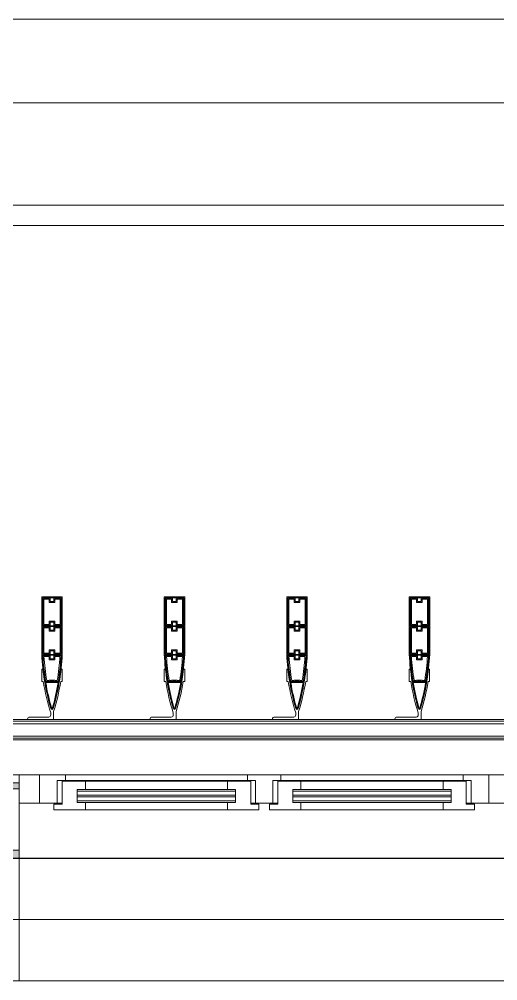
# Model space of a CAD drawing. Header units: millimetres. Extents: x 48966 to 155647, y -43515 to 26217.
# Drawn here: x 69032 to 70204, y 23567 to 25922 of the extents above; entities that cross this region are included whole.
import ezdxf

# ---------------------------------------------------------------- set-up
doc = ezdxf.new("R2010")
doc.units = ezdxf.units.MM
doc.linetypes.add('Осевые', pattern=[6350, 1270, -952.5, 3175, -952.5])
doc.linetypes.add('Сверху', pattern=[793.75, 476.25, -317.5])
for name, color, linetype, lineweight in [('Каркас_Импост', 7, 'Continuous', 9), ('Обобщенные модели', 7, 'Continuous', 9), ('Обобщенные модели-1', 7, 'Continuous', 18), ('Общие ребра', 7, 'Continuous', 9), ('Окна', 7, 'Continuous', 9), ('Окна-2', 7, 'Сверху', 9), ('Оси-2', 7, 'Осевые', 9), ('Остекление', 7, 'Continuous', 9), ('Перекрытия', 7, 'Continuous', 9), ('Стены', 7, 'Continuous', 9), ('Стены-1', 7, 'Continuous', 18), ('Штриховка разреза-1', 7, 'Continuous', 9)]:
    doc.layers.add(name, color=color, linetype=linetype, lineweight=lineweight)
doc.layers.add('Окна-1', color=7, linetype='Continuous', lineweight=9, true_color=0x804000)
pattern_1 = [(0, (0, 0), (812.8, 203.2), [67.056, -542.544, 67.056, -542.544, -3251.2]), (0, (0, 0), (812.8, 203.2), [-1219.2, 67.056, -1152.144, 67.056, -542.544, -1422.4]), (0, (0, 0), (812.8, 203.2), [-3048, 67.056, -339.344, 67.056, -948.944]), (120, (304.8, 101.6), (-582.37636, 602.30545), [67.056, -542.544, 67.056, -542.544, -3251.2]), (120, (304.8, 101.6), (-582.37636, 602.30545), [-1219.2, 67.056, -1152.144, 67.056, -542.544, -1422.4]), (120, (304.8, 101.6), (-582.37636, 602.30545), [-3048, 67.056, -339.344, 67.056, -948.944]), (240, (406.4, 508), (-230.42364, -805.50545), [67.056, -542.544, 67.056, -542.544, -3251.2]), (240, (406.4, 508), (-230.42364, -805.50545), [-1219.2, 67.056, -1152.144, 67.056, -542.544, -1422.4]), (240, (406.4, 508), (-230.42364, -805.50545), [-3048, 67.056, -339.344, 67.056, -948.944])]

# ---------------------------------------------------------------- blocks, each defined once
blk = doc.blocks.new('Обвязочная балка 1 - Обвязочная балка 1-1451838-План 5-го этажа на отм_ _12_600')
at = {"layer": 'Обобщенные модели'}
for p, q in [((116781.7, 24196.1), (60831.6, 24196.1)), ((60831.6, 24166.3), (116781.7, 24166.3))]:
    blk.add_line(p, q, dxfattribs=at)
at = {"layer": 'Обобщенные модели-1'}
for p, q in [((116781.7, 24207.1), (60831.6, 24207.1)), ((60831.6, 24203.1), (116781.7, 24203.1)), ((116781.7, 24161.1), (60831.6, 24161.1)), ((60831.6, 24157.1), (116781.7, 24157.1))]:
    blk.add_line(p, q, dxfattribs=at)
blk = doc.blocks.new('Профиль ламели16 - Профиль ламели-1456249-План 5-го этажа на отм_ _12_600')
at = {"layer": 'Обобщенные модели-1'}
for p, q in [((66706.9, 24507.1), (66706.9, 24366.2)), ((66756.9, 24507.1), (66706.9, 24507.1)), ((66709.1, 24436.5), (66709.1, 24504.9)), ((66709.1, 24504.9), (66754.7, 24504.9)), ((66727.4, 24504.4), (66709.6, 24504.4)), ((66709.6, 24504.4), (66709.6, 24437)), ((66712.1, 24439.5), (66712.1, 24501.9)), ((66712.1, 24501.9), (66724.9, 24501.9)), ((66724.9, 24501.9), (66724.9, 24493.5)), ((66724.9, 24493.5), (66738.8, 24493.5)), ((66727.4, 24496), (66727.4, 24504.4)), ((66736.3, 24496), (66727.4, 24496)), ((66754.2, 24504.4), (66736.3, 24504.4)), ((66736.3, 24504.4), (66736.3, 24496)), ((66738.8, 24493.5), (66738.8, 24501.9)), ((66738.8, 24501.9), (66751.7, 24501.9)), ((66751.7, 24501.9), (66751.7, 24439.5)), ((66754.2, 24437), (66754.2, 24504.4)), ((66754.7, 24504.9), (66754.7, 24436.5)), ((66756.9, 24366.2), (66756.9, 24507.1)), ((66738.8, 24447.9), (66724.9, 24447.9)), ((66724.9, 24447.9), (66724.9, 24439.5)), ((66727.4, 24437), (66727.4, 24445.4)), ((66727.4, 24445.4), (66736.3, 24445.4)), ((66736.3, 24445.4), (66736.3, 24437)), ((66738.8, 24439.5), (66738.8, 24447.9)), ((66754.7, 24436.5), (66709.1, 24436.5)), ((66709.1, 24434.6), (66754.7, 24434.6)), ((66709.1, 24366.2), (66709.1, 24434.6)), ((66709.6, 24437), (66727.4, 24437)), ((66727.4, 24434.1), (66709.6, 24434.1)), ((66709.6, 24434.1), (66709.6, 24366.7)), ((66724.9, 24439.5), (66712.1, 24439.5)), ((66712.1, 24369.2), (66712.1, 24431.6)), ((66712.1, 24431.6), (66724.9, 24431.6)), ((66724.9, 24431.6), (66724.9, 24423.2)), ((66724.9, 24423.2), (66738.8, 24423.2)), ((66727.4, 24425.7), (66727.4, 24434.1)), ((66736.3, 24425.7), (66727.4, 24425.7)), ((66736.3, 24437), (66754.2, 24437)), ((66754.2, 24434.1), (66736.3, 24434.1)), ((66736.3, 24434.1), (66736.3, 24425.7)), ((66751.7, 24439.5), (66738.8, 24439.5)), ((66738.8, 24423.2), (66738.8, 24431.6)), ((66738.8, 24431.6), (66751.7, 24431.6)), ((66751.7, 24431.6), (66751.7, 24369.2)), ((66754.2, 24366.7), (66754.2, 24434.1)), ((66754.7, 24434.6), (66754.7, 24366.2)), ((66738.8, 24377.6), (66724.9, 24377.6)), ((66724.9, 24377.6), (66724.9, 24369.2)), ((66727.4, 24366.7), (66727.4, 24375.1)), ((66727.4, 24375.1), (66736.3, 24375.1)), ((66736.3, 24375.1), (66736.3, 24366.7)), ((66738.8, 24369.2), (66738.8, 24377.6)), ((66754.7, 24366.2), (66709.1, 24366.2)), ((66709.1, 24364.3), (66754.6, 24364.3)), ((66709.6, 24366.7), (66727.4, 24366.7)), ((66727.4, 24363.8), (66709.6, 24363.8)), ((66724.9, 24369.2), (66712.1, 24369.2)), ((66712.2, 24361.3), (66724.9, 24361.3)), ((66724.9, 24361.3), (66724.9, 24352.9)), ((66724.9, 24352.9), (66738.8, 24352.9)), ((66727.4, 24355.4), (66727.4, 24363.8)), ((66736.3, 24355.4), (66727.4, 24355.4)), ((66736.3, 24366.7), (66754.2, 24366.7)), ((66754.2, 24363.8), (66736.3, 24363.8)), ((66736.3, 24363.8), (66736.3, 24355.4)), ((66751.7, 24369.2), (66738.8, 24369.2)), ((66738.8, 24352.9), (66738.8, 24361.3)), ((66738.8, 24361.3), (66751.5, 24361.3)), ((66709.8, 24330.1), (66706.9, 24330.1)), ((66706.9, 24330.1), (66706.9, 24299.7)), ((66756.8, 24330.1), (66753.9, 24330.1)), ((66756.8, 24299.7), (66756.8, 24330.1)), ((66706.9, 24299.7), (66710.5, 24299.7)), ((66747.4, 24299.2), (66716.3, 24299.2)), ((66716.6, 24297.3), (66747.1, 24297.3)), ((66716.8, 24299.7), (66727.4, 24299.7)), ((66724.9, 24302.2), (66718.9, 24302.2)), ((66738.8, 24303.5), (66724.9, 24303.5)), ((66724.9, 24303.5), (66724.9, 24302.2)), ((66727.4, 24299.7), (66727.4, 24301)), ((66727.4, 24301), (66736.3, 24301)), ((66736.3, 24301), (66736.3, 24299.7)), ((66736.3, 24299.7), (66746.9, 24299.7)), ((66738.8, 24302.2), (66738.8, 24303.5)), ((66744.8, 24302.2), (66738.8, 24302.2)), ((66753.2, 24299.7), (66756.8, 24299.7)), ((66723.9, 24213.1), (66676.9, 24213.1)), ((66728.9, 24223), (66728.9, 24218.1)), ((66735.9, 24207.1), (66735.9, 24226.3)), ((66671.9, 24208.1), (66671.9, 24207.1)), ((66671.9, 24207.1), (66735.9, 24207.1))]:
    blk.add_line(p, q, dxfattribs=at)
for centre, radius, start, end in [((67280.6, 24394.6), 574.5, 182.8338, 196.2258), ((67280.7, 24394.3), 572.3, 183.0109, 189.5715), ((67280.4, 24395.9), 571.8, 183.2193, 189.6867), ((67280.5, 24395.6), 569.3, 183.4571, 189.4457), ((66183.1, 24394.6), 574.5, 343.7742, 357.1662), ((66183.2, 24395.6), 569.3, 350.5543, 356.5429), ((66183.3, 24395.9), 571.8, 350.3133, 356.7807), ((66183, 24394.3), 572.3, 350.4285, 356.9891), ((67280.6, 24394.6), 574.5, 186.4465, 196.2576), ((66183.1, 24394.6), 574.5, 343.7424, 353.5535), ((67277.1, 24394.6), 574.5, 189.5084, 197.3712), ((67249, 24386.8), 539.8, 189.5428, 196.4344), ((66214.7, 24386.8), 539.8, 343.5656, 350.4572), ((66186.6, 24394.6), 574.5, 342.9661, 350.4916), ((66731.9, 24235.1), 3, 200, 340), ((66731.9, 24234.5), 2.84, 196.2576, 343.7424), ((66731.9, 24234.2), 0.645, 196.4344, 343.5656), ((66676.9, 24208.1), 5, 90, 180), ((66723.9, 24218.1), 5, 270, 0)]:
    blk.add_arc(centre, radius, start, end, dxfattribs=at)
blk = doc.blocks.new('Профиль ламели17 - Профиль ламели-1456514-План 5-го этажа на отм_ _12_600')
at = {"layer": 'Обобщенные модели-1'}
for p, q in [((67006.9, 24507.1), (67006.9, 24366.2)), ((67056.9, 24507.1), (67006.9, 24507.1)), ((67009.1, 24436.5), (67009.1, 24504.9)), ((67009.1, 24504.9), (67054.7, 24504.9)), ((67027.4, 24504.4), (67009.6, 24504.4)), ((67009.6, 24504.4), (67009.6, 24437)), ((67012.1, 24439.5), (67012.1, 24501.9)), ((67012.1, 24501.9), (67024.9, 24501.9)), ((67024.9, 24501.9), (67024.9, 24493.5)), ((67024.9, 24493.5), (67038.8, 24493.5)), ((67027.4, 24496), (67027.4, 24504.4)), ((67036.3, 24496), (67027.4, 24496)), ((67054.2, 24504.4), (67036.3, 24504.4)), ((67036.3, 24504.4), (67036.3, 24496)), ((67038.8, 24493.5), (67038.8, 24501.9)), ((67038.8, 24501.9), (67051.7, 24501.9)), ((67051.7, 24501.9), (67051.7, 24439.5)), ((67054.2, 24437), (67054.2, 24504.4)), ((67054.7, 24504.9), (67054.7, 24436.5)), ((67056.9, 24366.2), (67056.9, 24507.1)), ((67038.8, 24447.9), (67024.9, 24447.9)), ((67024.9, 24447.9), (67024.9, 24439.5)), ((67027.4, 24437), (67027.4, 24445.4)), ((67027.4, 24445.4), (67036.3, 24445.4)), ((67036.3, 24445.4), (67036.3, 24437)), ((67038.8, 24439.5), (67038.8, 24447.9)), ((67054.7, 24436.5), (67009.1, 24436.5)), ((67009.1, 24434.6), (67054.7, 24434.6)), ((67009.1, 24366.2), (67009.1, 24434.6)), ((67009.6, 24437), (67027.4, 24437)), ((67027.4, 24434.1), (67009.6, 24434.1)), ((67009.6, 24434.1), (67009.6, 24366.7)), ((67024.9, 24439.5), (67012.1, 24439.5)), ((67012.1, 24369.2), (67012.1, 24431.6)), ((67012.1, 24431.6), (67024.9, 24431.6)), ((67024.9, 24431.6), (67024.9, 24423.2)), ((67024.9, 24423.2), (67038.8, 24423.2)), ((67027.4, 24425.7), (67027.4, 24434.1)), ((67036.3, 24425.7), (67027.4, 24425.7)), ((67036.3, 24437), (67054.2, 24437)), ((67054.2, 24434.1), (67036.3, 24434.1)), ((67036.3, 24434.1), (67036.3, 24425.7)), ((67051.7, 24439.5), (67038.8, 24439.5)), ((67038.8, 24423.2), (67038.8, 24431.6)), ((67038.8, 24431.6), (67051.7, 24431.6)), ((67051.7, 24431.6), (67051.7, 24369.2)), ((67054.2, 24366.7), (67054.2, 24434.1)), ((67054.7, 24434.6), (67054.7, 24366.2)), ((67038.8, 24377.6), (67024.9, 24377.6)), ((67024.9, 24377.6), (67024.9, 24369.2)), ((67027.4, 24366.7), (67027.4, 24375.1)), ((67027.4, 24375.1), (67036.3, 24375.1)), ((67036.3, 24375.1), (67036.3, 24366.7)), ((67038.8, 24369.2), (67038.8, 24377.6)), ((67054.7, 24366.2), (67009.1, 24366.2)), ((67009.1, 24364.3), (67054.6, 24364.3)), ((67009.6, 24366.7), (67027.4, 24366.7)), ((67027.4, 24363.8), (67009.6, 24363.8)), ((67024.9, 24369.2), (67012.1, 24369.2)), ((67012.2, 24361.3), (67024.9, 24361.3)), ((67024.9, 24361.3), (67024.9, 24352.9)), ((67024.9, 24352.9), (67038.8, 24352.9)), ((67027.4, 24355.4), (67027.4, 24363.8)), ((67036.3, 24355.4), (67027.4, 24355.4)), ((67036.3, 24366.7), (67054.2, 24366.7)), ((67054.2, 24363.8), (67036.3, 24363.8)), ((67036.3, 24363.8), (67036.3, 24355.4)), ((67051.7, 24369.2), (67038.8, 24369.2)), ((67038.8, 24352.9), (67038.8, 24361.3)), ((67038.8, 24361.3), (67051.5, 24361.3)), ((67009.8, 24330.1), (67006.9, 24330.1)), ((67006.9, 24330.1), (67006.9, 24299.7)), ((67056.8, 24330.1), (67053.9, 24330.1)), ((67056.8, 24299.7), (67056.8, 24330.1)), ((67006.9, 24299.7), (67010.5, 24299.7)), ((67047.4, 24299.2), (67016.3, 24299.2)), ((67016.6, 24297.3), (67047.1, 24297.3)), ((67016.8, 24299.7), (67027.4, 24299.7)), ((67024.9, 24302.2), (67018.9, 24302.2)), ((67038.8, 24303.5), (67024.9, 24303.5)), ((67024.9, 24303.5), (67024.9, 24302.2)), ((67027.4, 24299.7), (67027.4, 24301)), ((67027.4, 24301), (67036.3, 24301)), ((67036.3, 24301), (67036.3, 24299.7)), ((67036.3, 24299.7), (67046.9, 24299.7)), ((67038.8, 24302.2), (67038.8, 24303.5)), ((67044.8, 24302.2), (67038.8, 24302.2)), ((67053.2, 24299.7), (67056.8, 24299.7)), ((67023.9, 24213.1), (66976.9, 24213.1)), ((67028.9, 24223), (67028.9, 24218.1)), ((67035.9, 24207.1), (67035.9, 24226.3)), ((66971.9, 24208.1), (66971.9, 24207.1)), ((66971.9, 24207.1), (67035.9, 24207.1))]:
    blk.add_line(p, q, dxfattribs=at)
for centre, radius, start, end in [((67580.6, 24394.6), 574.5, 182.8338, 196.2258), ((67580.7, 24394.3), 572.3, 183.0109, 189.5715), ((67580.4, 24395.9), 571.8, 183.2193, 189.6867), ((67580.5, 24395.6), 569.3, 183.4571, 189.4457), ((66483.1, 24394.6), 574.5, 343.7742, 357.1662), ((66483.2, 24395.6), 569.3, 350.5543, 356.5429), ((66483.3, 24395.9), 571.8, 350.3133, 356.7807), ((66483, 24394.3), 572.3, 350.4285, 356.9891), ((67580.6, 24394.6), 574.5, 186.4465, 196.2576), ((66483.1, 24394.6), 574.5, 343.7424, 353.5535), ((67577.1, 24394.6), 574.5, 189.5084, 197.3712), ((67549, 24386.8), 539.8, 189.5428, 196.4344), ((66514.7, 24386.8), 539.8, 343.5656, 350.4572), ((66486.6, 24394.6), 574.5, 342.9661, 350.4916), ((67031.9, 24235.1), 3, 200, 340), ((67031.9, 24234.5), 2.84, 196.2576, 343.7424), ((67031.9, 24234.2), 0.645, 196.4344, 343.5656), ((66976.9, 24208.1), 5, 90, 180), ((67023.9, 24218.1), 5, 270, 0)]:
    blk.add_arc(centre, radius, start, end, dxfattribs=at)
blk = doc.blocks.new('Профиль ламели18 - Профиль ламели-1456779-План 5-го этажа на отм_ _12_600')
at = {"layer": 'Обобщенные модели-1'}
for p, q in [((67306.9, 24507.1), (67306.9, 24366.2)), ((67356.9, 24507.1), (67306.9, 24507.1)), ((67309.1, 24436.5), (67309.1, 24504.9)), ((67309.1, 24504.9), (67354.7, 24504.9)), ((67327.4, 24504.4), (67309.6, 24504.4)), ((67309.6, 24504.4), (67309.6, 24437)), ((67312.1, 24439.5), (67312.1, 24501.9)), ((67312.1, 24501.9), (67324.9, 24501.9)), ((67324.9, 24501.9), (67324.9, 24493.5)), ((67324.9, 24493.5), (67338.8, 24493.5)), ((67327.4, 24496), (67327.4, 24504.4)), ((67336.3, 24496), (67327.4, 24496)), ((67354.2, 24504.4), (67336.3, 24504.4)), ((67336.3, 24504.4), (67336.3, 24496)), ((67338.8, 24493.5), (67338.8, 24501.9)), ((67338.8, 24501.9), (67351.7, 24501.9)), ((67351.7, 24501.9), (67351.7, 24439.5)), ((67354.2, 24437), (67354.2, 24504.4)), ((67354.7, 24504.9), (67354.7, 24436.5)), ((67356.9, 24366.2), (67356.9, 24507.1)), ((67338.8, 24447.9), (67324.9, 24447.9)), ((67324.9, 24447.9), (67324.9, 24439.5)), ((67327.4, 24437), (67327.4, 24445.4)), ((67327.4, 24445.4), (67336.3, 24445.4)), ((67336.3, 24445.4), (67336.3, 24437)), ((67338.8, 24439.5), (67338.8, 24447.9)), ((67354.7, 24436.5), (67309.1, 24436.5)), ((67309.1, 24434.6), (67354.7, 24434.6)), ((67309.1, 24366.2), (67309.1, 24434.6)), ((67309.6, 24437), (67327.4, 24437)), ((67327.4, 24434.1), (67309.6, 24434.1)), ((67309.6, 24434.1), (67309.6, 24366.7)), ((67324.9, 24439.5), (67312.1, 24439.5)), ((67312.1, 24369.2), (67312.1, 24431.6)), ((67312.1, 24431.6), (67324.9, 24431.6)), ((67324.9, 24431.6), (67324.9, 24423.2)), ((67324.9, 24423.2), (67338.8, 24423.2)), ((67327.4, 24425.7), (67327.4, 24434.1)), ((67336.3, 24425.7), (67327.4, 24425.7)), ((67336.3, 24437), (67354.2, 24437)), ((67354.2, 24434.1), (67336.3, 24434.1)), ((67336.3, 24434.1), (67336.3, 24425.7)), ((67351.7, 24439.5), (67338.8, 24439.5)), ((67338.8, 24423.2), (67338.8, 24431.6)), ((67338.8, 24431.6), (67351.7, 24431.6)), ((67351.7, 24431.6), (67351.7, 24369.2)), ((67354.2, 24366.7), (67354.2, 24434.1)), ((67354.7, 24434.6), (67354.7, 24366.2)), ((67338.8, 24377.6), (67324.9, 24377.6)), ((67324.9, 24377.6), (67324.9, 24369.2)), ((67327.4, 24366.7), (67327.4, 24375.1)), ((67327.4, 24375.1), (67336.3, 24375.1)), ((67336.3, 24375.1), (67336.3, 24366.7)), ((67338.8, 24369.2), (67338.8, 24377.6)), ((67354.7, 24366.2), (67309.1, 24366.2)), ((67309.1, 24364.3), (67354.6, 24364.3)), ((67309.6, 24366.7), (67327.4, 24366.7)), ((67327.4, 24363.8), (67309.6, 24363.8)), ((67324.9, 24369.2), (67312.1, 24369.2)), ((67312.2, 24361.3), (67324.9, 24361.3)), ((67324.9, 24361.3), (67324.9, 24352.9)), ((67324.9, 24352.9), (67338.8, 24352.9)), ((67327.4, 24355.4), (67327.4, 24363.8)), ((67336.3, 24355.4), (67327.4, 24355.4)), ((67336.3, 24366.7), (67354.2, 24366.7)), ((67354.2, 24363.8), (67336.3, 24363.8)), ((67336.3, 24363.8), (67336.3, 24355.4)), ((67351.7, 24369.2), (67338.8, 24369.2)), ((67338.8, 24352.9), (67338.8, 24361.3)), ((67338.8, 24361.3), (67351.5, 24361.3)), ((67309.8, 24330.1), (67306.9, 24330.1)), ((67306.9, 24330.1), (67306.9, 24299.7)), ((67356.8, 24330.1), (67353.9, 24330.1)), ((67356.8, 24299.7), (67356.8, 24330.1)), ((67306.9, 24299.7), (67310.5, 24299.7)), ((67347.4, 24299.2), (67316.3, 24299.2)), ((67316.6, 24297.3), (67347.1, 24297.3)), ((67316.8, 24299.7), (67327.4, 24299.7)), ((67324.9, 24302.2), (67318.9, 24302.2)), ((67338.8, 24303.5), (67324.9, 24303.5)), ((67324.9, 24303.5), (67324.9, 24302.2)), ((67327.4, 24299.7), (67327.4, 24301)), ((67327.4, 24301), (67336.3, 24301)), ((67336.3, 24301), (67336.3, 24299.7)), ((67336.3, 24299.7), (67346.9, 24299.7)), ((67338.8, 24302.2), (67338.8, 24303.5)), ((67344.8, 24302.2), (67338.8, 24302.2)), ((67353.2, 24299.7), (67356.8, 24299.7)), ((67323.9, 24213.1), (67276.9, 24213.1)), ((67328.9, 24223), (67328.9, 24218.1)), ((67335.9, 24207.1), (67335.9, 24226.3)), ((67271.9, 24208.1), (67271.9, 24207.1)), ((67271.9, 24207.1), (67335.9, 24207.1))]:
    blk.add_line(p, q, dxfattribs=at)
for centre, radius, start, end in [((67880.6, 24394.6), 574.5, 182.8338, 196.2258), ((67880.7, 24394.3), 572.3, 183.0109, 189.5715), ((67880.4, 24395.9), 571.8, 183.2193, 189.6867), ((67880.5, 24395.6), 569.3, 183.4571, 189.4457), ((66783.1, 24394.6), 574.5, 343.7742, 357.1662), ((66783.2, 24395.6), 569.3, 350.5543, 356.5429), ((66783.3, 24395.9), 571.8, 350.3133, 356.7807), ((66783, 24394.3), 572.3, 350.4285, 356.9891), ((67880.6, 24394.6), 574.5, 186.4465, 196.2576), ((66783.1, 24394.6), 574.5, 343.7424, 353.5535), ((67877.1, 24394.6), 574.5, 189.5084, 197.3712), ((67849, 24386.8), 539.8, 189.5428, 196.4344), ((66814.7, 24386.8), 539.8, 343.5656, 350.4572), ((66786.6, 24394.6), 574.5, 342.9661, 350.4916), ((67331.9, 24235.1), 3, 200, 340), ((67331.9, 24234.5), 2.84, 196.2576, 343.7424), ((67331.9, 24234.2), 0.645, 196.4344, 343.5656), ((67276.9, 24208.1), 5, 90, 180), ((67323.9, 24218.1), 5, 270, 0)]:
    blk.add_arc(centre, radius, start, end, dxfattribs=at)
blk = doc.blocks.new('Профиль ламели19 - Профиль ламели-1457044-План 5-го этажа на отм_ _12_600')
at = {"layer": 'Обобщенные модели-1'}
for p, q in [((67606.9, 24507.1), (67606.9, 24366.2)), ((67656.9, 24507.1), (67606.9, 24507.1)), ((67609.1, 24436.5), (67609.1, 24504.9)), ((67609.1, 24504.9), (67654.7, 24504.9)), ((67627.4, 24504.4), (67609.6, 24504.4)), ((67609.6, 24504.4), (67609.6, 24437)), ((67612.1, 24439.5), (67612.1, 24501.9)), ((67612.1, 24501.9), (67624.9, 24501.9)), ((67624.9, 24501.9), (67624.9, 24493.5)), ((67624.9, 24493.5), (67638.8, 24493.5)), ((67627.4, 24496), (67627.4, 24504.4)), ((67636.3, 24496), (67627.4, 24496)), ((67654.2, 24504.4), (67636.3, 24504.4)), ((67636.3, 24504.4), (67636.3, 24496)), ((67638.8, 24493.5), (67638.8, 24501.9)), ((67638.8, 24501.9), (67651.7, 24501.9)), ((67651.7, 24501.9), (67651.7, 24439.5)), ((67654.2, 24437), (67654.2, 24504.4)), ((67654.7, 24504.9), (67654.7, 24436.5)), ((67656.9, 24366.2), (67656.9, 24507.1)), ((67638.8, 24447.9), (67624.9, 24447.9)), ((67624.9, 24447.9), (67624.9, 24439.5)), ((67627.4, 24437), (67627.4, 24445.4)), ((67627.4, 24445.4), (67636.3, 24445.4)), ((67636.3, 24445.4), (67636.3, 24437)), ((67638.8, 24439.5), (67638.8, 24447.9)), ((67654.7, 24436.5), (67609.1, 24436.5)), ((67609.1, 24434.6), (67654.7, 24434.6)), ((67609.1, 24366.2), (67609.1, 24434.6)), ((67609.6, 24437), (67627.4, 24437)), ((67627.4, 24434.1), (67609.6, 24434.1)), ((67609.6, 24434.1), (67609.6, 24366.7)), ((67624.9, 24439.5), (67612.1, 24439.5)), ((67612.1, 24369.2), (67612.1, 24431.6)), ((67612.1, 24431.6), (67624.9, 24431.6)), ((67624.9, 24431.6), (67624.9, 24423.2)), ((67624.9, 24423.2), (67638.8, 24423.2)), ((67627.4, 24425.7), (67627.4, 24434.1)), ((67636.3, 24425.7), (67627.4, 24425.7)), ((67636.3, 24437), (67654.2, 24437)), ((67654.2, 24434.1), (67636.3, 24434.1)), ((67636.3, 24434.1), (67636.3, 24425.7)), ((67651.7, 24439.5), (67638.8, 24439.5)), ((67638.8, 24423.2), (67638.8, 24431.6)), ((67638.8, 24431.6), (67651.7, 24431.6)), ((67651.7, 24431.6), (67651.7, 24369.2)), ((67654.2, 24366.7), (67654.2, 24434.1)), ((67654.7, 24434.6), (67654.7, 24366.2)), ((67638.8, 24377.6), (67624.9, 24377.6)), ((67624.9, 24377.6), (67624.9, 24369.2)), ((67627.4, 24366.7), (67627.4, 24375.1)), ((67627.4, 24375.1), (67636.3, 24375.1)), ((67636.3, 24375.1), (67636.3, 24366.7)), ((67638.8, 24369.2), (67638.8, 24377.6)), ((67654.7, 24366.2), (67609.1, 24366.2)), ((67609.1, 24364.3), (67654.6, 24364.3)), ((67609.6, 24366.7), (67627.4, 24366.7)), ((67627.4, 24363.8), (67609.6, 24363.8)), ((67624.9, 24369.2), (67612.1, 24369.2)), ((67612.2, 24361.3), (67624.9, 24361.3)), ((67624.9, 24361.3), (67624.9, 24352.9)), ((67624.9, 24352.9), (67638.8, 24352.9)), ((67627.4, 24355.4), (67627.4, 24363.8)), ((67636.3, 24355.4), (67627.4, 24355.4)), ((67636.3, 24366.7), (67654.2, 24366.7)), ((67654.2, 24363.8), (67636.3, 24363.8)), ((67636.3, 24363.8), (67636.3, 24355.4)), ((67651.7, 24369.2), (67638.8, 24369.2)), ((67638.8, 24352.9), (67638.8, 24361.3)), ((67638.8, 24361.3), (67651.5, 24361.3)), ((67609.8, 24330.1), (67606.9, 24330.1)), ((67606.9, 24330.1), (67606.9, 24299.7)), ((67656.8, 24330.1), (67653.9, 24330.1)), ((67656.8, 24299.7), (67656.8, 24330.1)), ((67606.9, 24299.7), (67610.5, 24299.7)), ((67647.4, 24299.2), (67616.3, 24299.2)), ((67616.6, 24297.3), (67647.1, 24297.3)), ((67616.8, 24299.7), (67627.4, 24299.7)), ((67624.9, 24302.2), (67618.9, 24302.2)), ((67638.8, 24303.5), (67624.9, 24303.5)), ((67624.9, 24303.5), (67624.9, 24302.2)), ((67627.4, 24299.7), (67627.4, 24301)), ((67627.4, 24301), (67636.3, 24301)), ((67636.3, 24301), (67636.3, 24299.7)), ((67636.3, 24299.7), (67646.9, 24299.7)), ((67638.8, 24302.2), (67638.8, 24303.5)), ((67644.8, 24302.2), (67638.8, 24302.2)), ((67653.2, 24299.7), (67656.8, 24299.7)), ((67623.9, 24213.1), (67576.9, 24213.1)), ((67628.9, 24223), (67628.9, 24218.1)), ((67635.9, 24207.1), (67635.9, 24226.3)), ((67571.9, 24208.1), (67571.9, 24207.1)), ((67571.9, 24207.1), (67635.9, 24207.1))]:
    blk.add_line(p, q, dxfattribs=at)
for centre, radius, start, end in [((68180.6, 24394.6), 574.5, 182.8338, 196.2258), ((68180.7, 24394.3), 572.3, 183.0109, 189.5715), ((68180.4, 24395.9), 571.8, 183.2193, 189.6867), ((68180.5, 24395.6), 569.3, 183.4571, 189.4457), ((67083.1, 24394.6), 574.5, 343.7742, 357.1662), ((67083.2, 24395.6), 569.3, 350.5543, 356.5429), ((67083.3, 24395.9), 571.8, 350.3133, 356.7807), ((67083, 24394.3), 572.3, 350.4285, 356.9891), ((68180.6, 24394.6), 574.5, 186.4465, 196.2576), ((67083.1, 24394.6), 574.5, 343.7424, 353.5535), ((68177.1, 24394.6), 574.5, 189.5084, 197.3712), ((68149, 24386.8), 539.8, 189.5428, 196.4344), ((67114.7, 24386.8), 539.8, 343.5656, 350.4572), ((67086.6, 24394.6), 574.5, 342.9661, 350.4916), ((67631.9, 24235.1), 3, 200, 340), ((67631.9, 24234.5), 2.84, 196.2576, 343.7424), ((67631.9, 24234.2), 0.645, 196.4344, 343.5656), ((67576.9, 24208.1), 5, 90, 180), ((67623.9, 24218.1), 5, 270, 0)]:
    blk.add_arc(centre, radius, start, end, dxfattribs=at)
blk = doc.blocks.new('Окно 2-Распашное - Один переплет с многокамерным стеклопакетом - 30674-99 - ОК-1 1200-1800-V50-План 5-го этажа на отм_ _12_600')
at = {"layer": 'Каркас_Импост'}
for p, q in [((-550, 102.5), (-550, 32.5)), ((-487, 102.5), (-550, 102.5)), ((-487, 88.5), (-487, 102.5)), ((-487, 102.5), (-41, 102.5)), ((-487, 88.5), (-487, 102.5)), ((41, 102.5), (-41, 102.5)), ((-41, 102.5), (-41, 88.5)), ((-41, 88.5), (-41, 102.5)), ((41, 88.5), (41, 102.5)), ((41, 102.5), (487, 102.5)), ((41, 102.5), (41, 88.5)), ((550, 102.5), (487, 102.5)), ((487, 102.5), (487, 88.5)), ((487, 102.5), (487, 88.5)), ((550, 32.5), (550, 102.5)), ((-507, 32.5), (-507, 88.5)), ((-507, 88.5), (-487, 88.5)), ((-21, 88.5), (-507, 88.5)), ((-507, 32.5), (-507, 88.5)), ((-438, 86.5), (-495, 86.5)), ((-495, 86.5), (-495, 30.5)), ((-41, 88.5), (-487, 88.5)), ((-438, 66.5), (-438, 86.5)), ((-90, 86.5), (-438, 86.5)), ((-438, 86.5), (-438, 66.5)), ((-33, 86.5), (-90, 86.5)), ((-90, 86.5), (-90, 66.5)), ((-90, 86.5), (-90, 66.5)), ((-41, 88.5), (-21, 88.5)), ((-33, 30.5), (-33, 86.5)), ((-21, 88.5), (-21, 32.5)), ((-21, 32.5), (-21, 88.5)), ((21, 32.5), (21, 88.5)), ((21, 88.5), (41, 88.5)), ((21, 88.5), (21, 32.5)), ((507, 88.5), (21, 88.5)), ((90, 86.5), (33, 86.5)), ((33, 86.5), (33, 30.5)), ((487, 88.5), (41, 88.5)), ((90, 66.5), (90, 86.5)), ((90, 66.5), (90, 86.5)), ((438, 86.5), (90, 86.5)), ((438, 86.5), (438, 66.5)), ((495, 86.5), (438, 86.5)), ((438, 66.5), (438, 86.5)), ((487, 88.5), (507, 88.5)), ((495, 30.5), (495, 86.5)), ((507, 88.5), (507, 32.5)), ((507, 88.5), (507, 32.5)), ((-458, 34.5), (-458, 66.5)), ((-458, 66.5), (-438, 66.5)), ((-70, 66.5), (-458, 66.5)), ((-458, 66.5), (-458, 34.5)), ((-438, 66.5), (-90, 66.5)), ((-90, 66.5), (-70, 66.5)), ((-70, 66.5), (-70, 34.5)), ((-70, 66.5), (-70, 34.5)), ((70, 34.5), (70, 66.5)), ((70, 66.5), (90, 66.5)), ((458, 66.5), (70, 66.5)), ((70, 34.5), (70, 66.5)), ((90, 66.5), (438, 66.5)), ((438, 66.5), (458, 66.5)), ((458, 66.5), (458, 34.5)), ((458, 34.5), (458, 66.5)), ((-550, 32.5), (-507, 32.5)), ((-495, 30.5), (-515, 30.5)), ((-515, 30.5), (-515, 16.5)), ((-495, 32.5), (-507, 32.5)), ((-438, 34.5), (-458, 34.5)), ((-458, 34.5), (-70, 34.5)), ((-438, 16.5), (-438, 34.5)), ((-90, 34.5), (-438, 34.5)), ((-438, 34.5), (-438, 16.5)), ((-70, 34.5), (-90, 34.5)), ((-90, 34.5), (-90, 16.5)), ((-90, 34.5), (-90, 16.5)), ((-21, 32.5), (-33, 32.5)), ((-13, 30.5), (-33, 30.5)), ((-21, 32.5), (21, 32.5)), ((-13, 16.5), (-13, 30.5)), ((33, 30.5), (13, 30.5)), ((13, 30.5), (13, 16.5)), ((33, 32.5), (21, 32.5)), ((90, 34.5), (70, 34.5)), ((70, 34.5), (458, 34.5)), ((90, 16.5), (90, 34.5)), ((90, 16.5), (90, 34.5)), ((438, 34.5), (90, 34.5)), ((458, 34.5), (438, 34.5)), ((438, 34.5), (438, 16.5)), ((438, 16.5), (438, 34.5)), ((507, 32.5), (495, 32.5)), ((515, 30.5), (495, 30.5)), ((507, 32.5), (550, 32.5)), ((515, 16.5), (515, 30.5)), ((-515, 16.5), (-438, 16.5)), ((-438, 16.5), (-90, 16.5)), ((-90, 16.5), (-13, 16.5)), ((13, 16.5), (90, 16.5)), ((90, 16.5), (438, 16.5)), ((438, 16.5), (515, 16.5))]:
    blk.add_line(p, q, dxfattribs=at)
at = {"layer": 'Окна'}
for p, q in [((-437.6, 102.5), (-487, 102.5)), ((-487, 102.5), (-474.6, 102.5)), ((-53.3, 102.5), (-41, 102.5)), ((53.3, 102.5), (41, 102.5)), ((438.2, 102.5), (487, 102.5)), ((487, 102.5), (474.8, 102.5)), ((-70, 62.5), (-458, 62.5)), ((-458, 52.5), (-458, 62.5)), ((-458, 52.5), (-70, 52.5)), ((-70, 48.5), (-458, 48.5)), ((-458, 38.5), (-458, 48.5)), ((-85, 62.5), (-443, 62.5)), ((-443, 52.5), (-85, 52.5)), ((-85, 48.5), (-443, 48.5)), ((-70, 62.5), (-70, 52.5)), ((-70, 48.5), (-70, 38.5)), ((70, 52.5), (70, 62.5)), ((458, 62.5), (70, 62.5)), ((70, 52.5), (458, 52.5)), ((70, 38.5), (70, 48.5)), ((458, 48.5), (70, 48.5)), ((443, 62.5), (85, 62.5)), ((85, 52.5), (443, 52.5)), ((443, 48.5), (85, 48.5)), ((458, 62.5), (458, 52.5)), ((458, 48.5), (458, 38.5)), ((-458, 38.5), (-70, 38.5)), ((-443, 38.5), (-85, 38.5)), ((70, 38.5), (458, 38.5)), ((85, 38.5), (443, 38.5))]:
    blk.add_line(p, q, dxfattribs=at)
at = {"layer": 'Окна-1'}
for p, q in [((-600, 102.5), (-600, 32.5)), ((-550, 102.5), (-600, 102.5)), ((-550, 32.5), (-550, 102.5)), ((550, 102.5), (-550, 102.5)), ((-550, 32.5), (-550, 102.5)), ((600, 102.5), (550, 102.5)), ((550, 102.5), (550, 32.5)), ((550, 32.5), (550, 102.5)), ((600, 32.5), (600, 102.5)), ((-600, 32.5), (-550, 32.5)), ((-550, 32.5), (-495, 32.5)), ((-33, 32.5), (33, 32.5)), ((495, 32.5), (550, 32.5)), ((550, 32.5), (600, 32.5))]:
    blk.add_line(p, q, dxfattribs=at)
at = {"layer": 'Остекление'}
for p, q in [((-70, 66.5), (-458, 66.5)), ((-458, 66.5), (-458, 62.5)), ((-458, 62.5), (-70, 62.5)), ((-70, 52.5), (-458, 52.5)), ((-458, 52.5), (-458, 48.5)), ((-458, 48.5), (-70, 48.5)), ((-70, 62.5), (-70, 66.5)), ((-70, 48.5), (-70, 52.5)), ((70, 66.5), (70, 62.5)), ((458, 66.5), (70, 66.5)), ((70, 62.5), (458, 62.5)), ((70, 52.5), (70, 48.5)), ((458, 52.5), (70, 52.5)), ((70, 48.5), (458, 48.5)), ((458, 62.5), (458, 66.5)), ((458, 48.5), (458, 52.5)), ((-70, 38.5), (-458, 38.5)), ((-458, 38.5), (-458, 34.5)), ((-458, 34.5), (-70, 34.5)), ((-70, 34.5), (-70, 38.5)), ((70, 38.5), (70, 34.5)), ((458, 38.5), (70, 38.5)), ((70, 34.5), (458, 34.5)), ((458, 34.5), (458, 38.5))]:
    blk.add_line(p, q, dxfattribs=at)
blk = doc.blocks.new('M_Окно-Квадратный проем - 1200 x 1800 mm-1791807-План 5-го этажа на отм_ _12_600')
at = {"layer": 'Окна'}
for p, q in [((-608.2, -150), (-608.2, 150)), ((591.8, 150), (591.8, -150))]:
    blk.add_line(p, q, dxfattribs=at)
at = {"layer": 'Окна-2'}
for p, q in [((-608.2, 150), (591.8, 150)), ((591.8, -150), (-608.2, -150))]:
    blk.add_line(p, q, dxfattribs=at)

msp = doc.modelspace()

# ---------------------------------------------------------------- hatches: boundary and pattern name
at = {"layer": 'Штриховка разреза-1'}
h = msp.add_hatch(dxfattribs=at)
h.set_pattern_fill('FP_8', color=256, style=0, pattern_type=2)
h.set_pattern_definition(pattern_1)
h.paths.add_polyline_path([(116556.5, 24036.9), (116808, 24036.9), (116808, 24051.9), (115831.6, 24051.9), (115831.6, 24036.9), (116140, 24036.9)], flags=0)
h.paths.add_polyline_path([(114474.1, 24036.9), (114631.6, 24036.9), (114631.6, 24051.9), (112231.6, 24051.9), (112231.6, 24036.9), (114057.7, 24036.9)], flags=0)
h.paths.add_polyline_path([(111031.6, 24036.9), (111031.6, 24051.9), (109831.6, 24051.9), (109831.6, 24036.9), (110725.9, 24036.9)], flags=0)
h.paths.add_polyline_path([(108227.2, 24036.9), (108631.6, 24036.9), (108631.6, 24051.9), (102631.6, 24051.9), (102631.6, 24036.9), (107810.7, 24036.9)], flags=0)
h.paths.add_polyline_path([(101147.2, 24036.9), (101431.6, 24036.9), (101431.6, 24051.9), (100231.6, 24051.9), (100231.6, 24036.9), (100730.8, 24036.9)], flags=0)
h.paths.add_polyline_path([(98648.5, 24036.9), (99031.6, 24036.9), (99031.6, 24051.9), (96631.6, 24051.9), (96631.6, 24036.9), (98232, 24036.9)], flags=0)
h.paths.add_polyline_path([(95431.6, 24036.9), (95431.6, 24051.9), (94231.6, 24051.9), (94231.6, 24036.9), (95316.7, 24036.9)], flags=0)
h.paths.add_polyline_path([(91985, 24036.9), (93031.6, 24036.9), (93031.6, 24051.9), (90631.6, 24051.9), (90631.6, 24036.9), (91568.5, 24036.9)], flags=0)
h.paths.add_polyline_path([(89431.6, 24036.9), (89431.6, 24051.9), (84631.6, 24051.9), (84631.6, 24036.9), (89069.7, 24036.9)], flags=0)
h.paths.add_polyline_path([(83431.6, 24036.9), (83431.6, 24051.9), (81031.6, 24051.9), (81031.6, 24036.9), (83239.2, 24036.9)], flags=0)
h.paths.add_polyline_path([(79491, 24036.9), (79831.6, 24036.9), (79831.6, 24051.9), (77431.6, 24051.9), (77431.6, 24036.9), (79074.6, 24036.9)], flags=0)
h.paths.add_polyline_path([(76231.6, 24036.9), (76231.6, 24051.9), (73831.6, 24051.9), (73831.6, 24036.9), (76159.3, 24036.9)], flags=0)
h.paths.add_polyline_path([(72411.1, 24036.9), (72631.6, 24036.9), (72631.6, 24051.9), (70231.6, 24051.9), (70231.6, 24036.9), (71994.7, 24036.9)], flags=0)
h.paths.add_polyline_path([(69031.6, 24036.9), (69031.6, 24051.9), (66631.7, 24051.9), (66631.7, 24036.9), (68662.9, 24036.9)], flags=0)
h.paths.add_polyline_path([(65331.2, 24036.9), (65431.7, 24036.9), (65431.7, 24051.9), (60906, 24051.9), (60906, 24036.9), (64914.8, 24036.9)], flags=0)
h = msp.add_hatch(dxfattribs=at)
h.set_pattern_fill('FP_9', color=256, style=0, pattern_type=2)
h.set_pattern_definition([(45, (0, 0), (-707.107, 707.107), []), (135, (0, 0), (-707.107, -707.107), [])])
h.paths.add_polyline_path([(116140, 23886.9), (116808, 23886.9), (116808, 24036.9), (115831.6, 24036.9), (115831.6, 23886.9)], flags=0)
h.paths.add_polyline_path([(114474.1, 23886.9), (114631.6, 23886.9), (114631.6, 24036.9), (112231.6, 24036.9), (112231.6, 23886.9), (114057.7, 23886.9)], flags=0)
h.paths.add_polyline_path([(110725.9, 23886.9), (111031.6, 23886.9), (111031.6, 24036.9), (109831.6, 24036.9), (109831.6, 23886.9), (110309.5, 23886.9)], flags=0)
h.paths.add_polyline_path([(108631.6, 23886.9), (108631.6, 24036.9), (102631.6, 24036.9), (102631.6, 23886.9), (108227.2, 23886.9)], flags=0)
h.paths.add_polyline_path([(100231.6, 23886.9), (101431.6, 23886.9), (101431.6, 24036.9), (100231.6, 24036.9), (100231.6, 23980)], flags=0)
h.paths.add_polyline_path([(99031.6, 23886.9), (99031.6, 24036.9), (96631.6, 24036.9), (96631.6, 23886.9), (98648.5, 23886.9)], flags=0)
h.paths.add_polyline_path([(94900.3, 23886.9), (95431.6, 23886.9), (95431.6, 24036.9), (94231.6, 24036.9), (94231.6, 23886.9), (94483.8, 23886.9)], flags=0)
h.paths.add_polyline_path([(93031.6, 23886.9), (93031.6, 24036.9), (90631.6, 24036.9), (90631.6, 23886.9), (92817.9, 23886.9)], flags=0)
h.paths.add_polyline_path([(89069.7, 23886.9), (89431.6, 23886.9), (89431.6, 24036.9), (84631.6, 24036.9), (84631.6, 23886.9), (88653.3, 23886.9)], flags=0)
h.paths.add_polyline_path([(83239.2, 23886.9), (83431.6, 23886.9), (83431.6, 24036.9), (81031.6, 24036.9), (81031.6, 23886.9), (82822.8, 23886.9)], flags=0)
h.paths.add_polyline_path([(79491, 23886.9), (79831.6, 23886.9), (79831.6, 24036.9), (77431.6, 24036.9), (77431.6, 23886.9), (79074.6, 23886.9)], flags=0)
h.paths.add_polyline_path([(76159.3, 23886.9), (76231.6, 23886.9), (76231.6, 24036.9), (73831.6, 24036.9), (73831.6, 23886.9), (75742.9, 23886.9)], flags=0)
h.paths.add_polyline_path([(72411.1, 23886.9), (72631.6, 23886.9), (72631.6, 24036.9), (70231.6, 24036.9), (70231.6, 23886.9), (71994.7, 23886.9)], flags=0)
h.paths.add_polyline_path([(69031.6, 23886.9), (69031.6, 24036.9), (66631.7, 24036.9), (66631.7, 23886.9), (68662.9, 23886.9)], flags=0)
h.paths.add_polyline_path([(65331.2, 23886.9), (65431.7, 23886.9), (65431.7, 24036.9), (60906, 24036.9), (60906, 23886.9), (64914.8, 23886.9)], flags=0)
h = msp.add_hatch(dxfattribs=at)
h.set_pattern_fill('FP_8', color=256, style=0, pattern_type=2)
h.set_pattern_definition(pattern_1)
h.paths.add_polyline_path([(116556.5, 23866.9), (116808, 23866.9), (116808, 23886.9), (115831.6, 23886.9), (115831.6, 23866.9), (116140, 23866.9)], flags=0)
h.paths.add_polyline_path([(114631.6, 23866.9), (114631.6, 23886.9), (112231.6, 23886.9), (112231.6, 23866.9), (114474.1, 23866.9)], flags=0)
h.paths.add_polyline_path([(111031.6, 23866.9), (111031.6, 23886.9), (109831.6, 23886.9), (109831.6, 23866.9), (110725.9, 23866.9)], flags=0)
h.paths.add_polyline_path([(108631.6, 23866.9), (108631.6, 23886.9), (102631.6, 23886.9), (102631.6, 23866.9), (108227.2, 23866.9)], flags=0)
h.paths.add_polyline_path([(101147.2, 23866.9), (101431.6, 23866.9), (101431.6, 23886.9), (100231.6, 23886.9), (100231.6, 23866.9), (100730.8, 23866.9)], flags=0)
h.paths.add_polyline_path([(99031.6, 23866.9), (99031.6, 23886.9), (96631.6, 23886.9), (96631.6, 23866.9), (98648.5, 23866.9)], flags=0)
h.paths.add_polyline_path([(94900.3, 23866.9), (95431.6, 23866.9), (95431.6, 23886.9), (94231.6, 23886.9), (94231.6, 23866.9), (94483.8, 23866.9)], flags=0)
h.paths.add_polyline_path([(92817.9, 23866.9), (93031.6, 23866.9), (93031.6, 23886.9), (90631.6, 23886.9), (90631.6, 23866.9), (92401.5, 23866.9)], flags=0)
h.paths.add_polyline_path([(89069.7, 23866.9), (89431.6, 23866.9), (89431.6, 23886.9), (84631.6, 23886.9), (84631.6, 23866.9), (88653.3, 23866.9)], flags=0)
h.paths.add_polyline_path([(83431.6, 23866.9), (83431.6, 23886.9), (81031.6, 23886.9), (81031.6, 23866.9), (83239.2, 23866.9)], flags=0)
h.paths.add_polyline_path([(79831.6, 23866.9), (79831.6, 23886.9), (77431.6, 23886.9), (77431.6, 23866.9), (79491, 23866.9)], flags=0)
h.paths.add_polyline_path([(76231.6, 23866.9), (76231.6, 23886.9), (73831.6, 23886.9), (73831.6, 23866.9), (76159.3, 23866.9)], flags=0)
h.paths.add_polyline_path([(72631.6, 23866.9), (72631.6, 23886.9), (70231.6, 23886.9), (70231.6, 23866.9), (72411.1, 23866.9)], flags=0)
h.paths.add_polyline_path([(69031.6, 23866.9), (69031.6, 23886.9), (66631.7, 23886.9), (66631.7, 23866.9), (68662.9, 23866.9)], flags=0)
h.paths.add_polyline_path([(65331.2, 23866.9), (65431.7, 23866.9), (65431.7, 23886.9), (60906, 23886.9), (60906, 23867.2), (62416, 23866.9), (64914.8, 23866.9)], flags=0)
h = msp.add_hatch(dxfattribs=at)
h.set_pattern_fill('FP_7', color=256, style=0, pattern_type=2)
h.set_pattern_definition([(50, (0, 0), (1457.472, -127.512), [152.4, -1676.4]), (355, (0, 0), (-281.942, 1528.454), [121.92, -1341.12]), (100.451, (121.5, -10.6), (1175.54, 1400.933), [129.52, -1424.72]), (46.184, (0, 406.4), (2168.632, -336.34), [228.6, -2514.6]), (96.636, (180.7, 378.4), (1899.22, 1979.42), [194.28, -2137.08]), (351.184, (0, 406.4), (1899.24, 1979.4), [182.88, -2011.68]), (21, (203.2, 304.8), (1212.915, -818.121), [152.4, -1676.4]), (326, (203.2, 304.8), (494.417, 1473.504), [121.92, -1341.12]), (71.451, (304.3, 236.6), (1707.337, 655.37), [129.52, -1424.72]), (37.5, (0, 0), (24.7094, 676.4402), [67.056, -1257.808, 67.056, -1294.384, -1346.2]), (37.5, (0, 0), (24.7094, 676.4402), [-2686.304, 67.056, -1279.144]), (7.5, (0, 0), (534.558, 801.444), [67.056, -709.168, 67.056, -1227.328, -513.08]), (7.5, (0, 0), (534.558, 801.444), [-2070.608, 67.056, -446.024]), (327.5, (-453.14, 0), (1084.7275, -45.8312), [67.056, -440.944, 67.056, -1517.904, -2103.12]), (327.5, (-453.14, 0), (1084.7275, -45.8312), [-2092.96, 67.056, -2036.064]), (317.5, (-656.3, 0), (1185.035, 203.414), [67.056, -593.344, 67.056, -985.52, -1493.52]), (317.5, (-656.3, 0), (1185.035, 203.414), [-1712.976, 67.056, -1426.464])])
h.paths.add_polyline_path([(71431.6, 23567.1), (71431.6, 23867.1), (70231.6, 23867.1), (70231.6, 23567.1)], flags=0)
h.paths.add_polyline_path([(69031.6, 23567.1), (69031.6, 23867.1), (66631.7, 23867.1), (66631.7, 23567.1), (68246.5, 23567.1)], flags=0)
h.paths.add_polyline_path([(64914.8, 23567.1), (65431.7, 23567.1), (65431.7, 23867.1), (64031.9, 23867.1), (64031.9, 23567.1)], flags=0)

# ---------------------------------------------------------------- linework, layer by layer
at = {"layer": 'Общие ребра'}
for p, q in [((69031.6, 24051.9), (66631.7, 24051.9)), ((69031.6, 24036.9), (66631.7, 24036.9)), ((69031.6, 23886.9), (66631.7, 23886.9)), ((66631.7, 23567.1), (69031.6, 23567.1))]:
    msp.add_line(p, q, dxfattribs=at)
at = {"layer": 'Оси-2'}
for p, q in [((150171.6, 25417.1), (50565.6, 25417.1)), ((150171.6, 23717.1), (50565.6, 23717.1))]:
    msp.add_line(p, q, dxfattribs=at)
at = {"layer": 'Перекрытия'}
for p, q in [((116431.3, 25717.1), (62010.2, 25717.1)), ((79231.6, 25467.1), (65481.6, 25467.1)), ((71781.6, 23567.1), (63681.6, 23567.1))]:
    msp.add_line(p, q, dxfattribs=at)
at = {"layer": 'Стены'}
for p, q in [((62013.6, 25922.1), (117136.3, 25922.1)), ((61731.6, 25717.1), (117135.4, 25717.1)), ((117135.3, 25717.1), (62013.6, 25717.1)), ((117189.7, 25467.1), (61731.6, 25467.1)), ((69031.6, 24071.9), (70231.6, 24071.9)), ((69031.6, 23866.9), (69031.6, 24071.9)), ((69031.6, 23867.1), (70231.6, 23867.1)), ((69031.6, 23867.1), (69031.6, 23567.1)), ((70231.6, 23866.9), (69031.6, 23866.9))]:
    msp.add_line(p, q, dxfattribs=at)
at = {"layer": 'Стены-1'}
for p, q in [((69031.6, 24071.9), (66631.7, 24071.9)), ((69031.6, 23866.9), (69031.6, 24071.9)), ((69031.6, 23867.1), (66631.7, 23867.1)), ((66631.7, 23866.9), (69031.6, 23866.9)), ((69031.6, 23567.1), (69031.6, 23867.1))]:
    msp.add_line(p, q, dxfattribs=at)

# ---------------------------------------------------------------- block references
at = {"layer": 'Обобщенные модели'}
for name, p in [('Профиль ламели16 - Профиль ламели-1456249-План 5-го этажа на отм_ _12_600', (2380, 0)), ('Профиль ламели17 - Профиль ламели-1456514-План 5-го этажа на отм_ _12_600', (2380, 0)), ('Профиль ламели18 - Профиль ламели-1456779-План 5-го этажа на отм_ _12_600', (2380, 0)), ('Профиль ламели19 - Профиль ламели-1457044-План 5-го этажа на отм_ _12_600', (2380, 0)), ('Обвязочная балка 1 - Обвязочная балка 1-1451838-План 5-го этажа на отм_ _12_600', (0, 0))]:
    msp.add_blockref(name, p, dxfattribs=at)
at = {"layer": 'Окна'}
msp.add_blockref('Окно 2-Распашное - Один переплет с многокамерным стеклопакетом - 30674-99 - ОК-1 1200-1800-V50-План 5-го этажа на отм_ _12_600', (69631.6, 23969.4), dxfattribs=at)
at = {"layer": 'Окна', "rotation": 180}
msp.add_blockref('M_Окно-Квадратный проем - 1200 x 1800 mm-1791807-План 5-го этажа на отм_ _12_600', (69623.4, 23717.1), dxfattribs=at)

doc.saveas('drawing.dxf')
